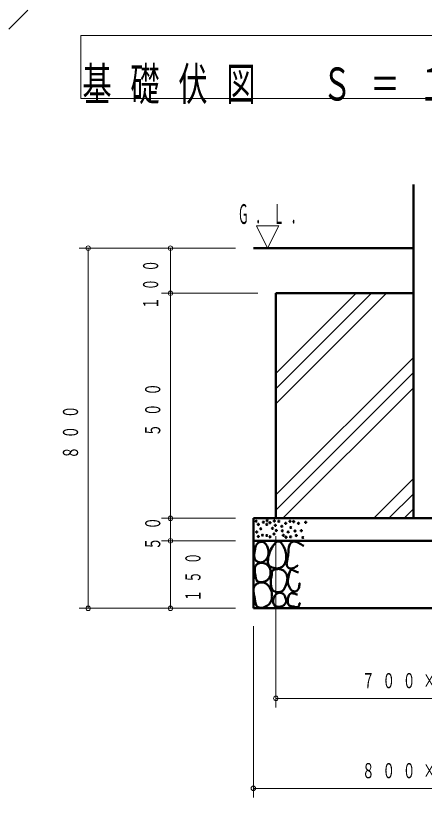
# Model space of a CAD drawing. Units: millimetres on the paper. Extents: x 6 to 426, y -599 to 292.
# Drawn here: x 198.5 to 244, y -545.8 to -458.9 of the extents above; entities that cross this region are included whole.
import ezdxf

# ---------------------------------------------------------------- set-up
doc = ezdxf.new("R2010")
doc.units = ezdxf.units.MM
doc.linetypes.add('USER3', pattern=[8, 3, -1, 1, -1, 1, -1])
doc.layers.add('0_2', color=7, linetype='Continuous', lineweight=13)
doc.styles.add('ＭＳ ゴシック', font='')
doc.styles.get('ＭＳ ゴシック').set_extended_font_data('MS Gothic')

msp = doc.modelspace()

# ---------------------------------------------------------------- linework, layer by layer
at = {"layer": '0_2', "color": 140, "linetype": 'USER3'}
msp.add_line((186.483, -471.749), (202.996, -455.236), dxfattribs=at)
at = {"layer": '0_2', "color": 140, "lineweight": 50}
for p, q in [((242.734, -477.679), (242.734, -514.76)), ((227.461, -489.76), (227.461, -514.76)), ((227.461, -489.76), (242.734, -489.76)), ((224.961, -514.76), (224.961, -524.76)), ((224.961, -514.76), (264.961, -514.76)), ((224.961, -517.26), (264.961, -517.26)), ((224.961, -524.76), (264.961, -524.76))]:
    msp.add_line(p, q, dxfattribs=at)
at = {"layer": '0_2'}
for p, q in [((225.288, -482.26), (226.538, -484.76)), ((227.788, -482.26), (225.288, -482.26)), ((226.538, -484.76), (227.788, -482.26)), ((222.961, -484.76), (205.606, -484.76)), ((206.606, -484.76), (206.606, -485.26)), ((206.606, -485.26), (206.606, -524.255)), ((222.961, -484.76), (214.742, -484.76)), ((215.742, -484.76), (215.742, -485.26)), ((215.742, -485.26), (215.742, -489.26)), ((225.461, -489.76), (214.742, -489.76)), ((225.461, -489.76), (214.742, -489.76)), ((215.742, -489.76), (215.742, -489.26)), ((215.742, -489.76), (215.742, -490.26)), ((227.461, -502.054), (239.755, -489.76)), ((227.461, -500.37), (238.072, -489.76)), ((227.461, -498.686), (236.388, -489.76)), ((215.742, -490.26), (215.742, -514.26)), ((227.461, -512.157), (242.734, -496.884)), ((227.461, -513.841), (242.734, -498.568)), ((228.226, -514.76), (242.734, -500.252)), ((238.329, -514.76), (242.734, -510.355)), ((240.012, -514.76), (242.734, -512.038)), ((215.742, -514.26), (215.742, -513.76)), ((241.696, -514.76), (242.734, -513.722)), ((222.961, -514.76), (214.742, -514.76)), ((222.961, -514.76), (214.742, -514.76)), ((215.742, -514.76), (215.742, -514.26)), ((215.742, -514.76), (215.742, -514.26)), ((215.742, -514.76), (215.742, -517.26)), ((222.961, -517.26), (214.742, -517.26)), ((222.961, -517.26), (214.742, -517.26)), ((215.742, -517.26), (215.742, -517.76)), ((215.742, -517.26), (215.742, -517.76)), ((227.461, -516.76), (227.461, -535.76)), ((215.742, -517.76), (215.742, -524.255)), ((215.742, -517.76), (215.742, -518.26)), ((206.606, -524.755), (206.606, -524.255)), ((215.742, -524.755), (215.742, -524.255)), ((222.961, -524.755), (205.606, -524.755)), ((222.961, -524.755), (214.742, -524.755)), ((224.961, -526.76), (224.961, -545.76)), ((227.461, -534.76), (227.961, -534.76)), ((227.961, -534.76), (261.961, -534.76)), ((224.961, -544.76), (225.461, -544.76)), ((264.461, -544.76), (225.461, -544.76))]:
    msp.add_line(p, q, dxfattribs=at)
at = {"layer": '0_2', "lineweight": 50}
msp.add_line((224.961, -484.76), (242.734, -484.76), dxfattribs=at)
at = {"layer": '0_2'}
msp.add_lwpolyline([(205.799, -468.111), (263.657, -468.111), (263.657, -461.111), (205.799, -461.111)], close=True, dxfattribs=at)
at = {"layer": '0_2', "color": 140, "lineweight": 50}
for points in [[(225.126, -518.349), (225.164, -518.133), (225.212, -517.915), (225.245, -517.812), (225.289, -517.714), (225.344, -517.625), (225.415, -517.547), (225.474, -517.499), (225.54, -517.458), (225.612, -517.425), (225.687, -517.4), (225.764, -517.382), (225.842, -517.374), (225.918, -517.375), (225.992, -517.386), (226.046, -517.402), (226.097, -517.422), (226.146, -517.448), (226.192, -517.479), (226.277, -517.554), (226.353, -517.644), (226.421, -517.746), (226.479, -517.856), (226.528, -517.973), (226.57, -518.092), (226.607, -518.231), (226.633, -518.368), (226.647, -518.505), (226.647, -518.64), (226.634, -518.772), (226.606, -518.902), (226.564, -519.028), (226.506, -519.15), (226.446, -519.248), (226.376, -519.34), (226.297, -519.425), (226.21, -519.5), (226.115, -519.564), (226.015, -519.614), (225.909, -519.648), (225.8, -519.663), (225.707, -519.661), (225.615, -519.646), (225.523, -519.62), (225.436, -519.582), (225.354, -519.534), (225.279, -519.478), (225.213, -519.414), (225.158, -519.343), (225.127, -519.29), (225.103, -519.235), (225.083, -519.177), (225.069, -519.118), (225.053, -518.994), (225.051, -518.865), (225.061, -518.734), (225.08, -518.603)], [(227.404, -520.305), (227.231, -520.272), (227.057, -520.229), (226.974, -520.201), (226.896, -520.168), (226.825, -520.128), (226.762, -520.08), (226.712, -520.028), (226.671, -519.969), (226.638, -519.903), (226.612, -519.832), (226.593, -519.756), (226.581, -519.675), (226.575, -519.505), (226.587, -519.327), (226.615, -519.145), (226.653, -518.967), (226.698, -518.798), (226.76, -518.596), (226.831, -518.407), (226.916, -518.221), (227.019, -518.028), (227.175, -517.776), (227.264, -517.655), (227.357, -517.544), (227.455, -517.449), (227.555, -517.377), (227.605, -517.351), (227.656, -517.333), (227.706, -517.323), (227.757, -517.322), (227.839, -517.342), (227.919, -517.385), (227.998, -517.448), (228.073, -517.527), (228.145, -517.618), (228.213, -517.718), (228.334, -517.932), (228.415, -518.1), (228.481, -518.266), (228.532, -518.429), (228.57, -518.591), (228.594, -518.752), (228.606, -518.915), (228.604, -519.079), (228.591, -519.247), (228.553, -519.477), (228.523, -519.591), (228.486, -519.702), (228.44, -519.808), (228.383, -519.907), (228.316, -519.999), (228.238, -520.08), (228.152, -520.148), (228.057, -520.205), (227.954, -520.251), (227.846, -520.285), (227.735, -520.308), (227.623, -520.32), (227.512, -520.318)], [(225.19, -521.139), (225.138, -520.829), (225.118, -520.667), (225.108, -520.506), (225.111, -520.35), (225.12, -520.275), (225.134, -520.203), (225.154, -520.134), (225.18, -520.069), (225.213, -520.008), (225.254, -519.952), (225.29, -519.913), (225.331, -519.878), (225.422, -519.816), (225.526, -519.767), (225.639, -519.731), (225.758, -519.709), (225.88, -519.701), (226.002, -519.707), (226.121, -519.728), (226.184, -519.746), (226.245, -519.768), (226.361, -519.825), (226.468, -519.898), (226.564, -519.985), (226.648, -520.083), (226.721, -520.192), (226.78, -520.309), (226.826, -520.433), (226.849, -520.521), (226.866, -520.611), (226.875, -520.701), (226.878, -520.793), (226.874, -520.884), (226.863, -520.975), (226.846, -521.065), (226.821, -521.153), (226.79, -521.238), (226.752, -521.32), (226.706, -521.399), (226.655, -521.473), (226.596, -521.543), (226.53, -521.607), (226.457, -521.665), (226.377, -521.716), (226.31, -521.751), (226.24, -521.781), (226.167, -521.807), (226.092, -521.828), (226.015, -521.844), (225.939, -521.854), (225.862, -521.86), (225.787, -521.86), (225.714, -521.855), (225.643, -521.844), (225.576, -521.827), (225.513, -521.804), (225.455, -521.775), (225.403, -521.741), (225.357, -521.699), (225.318, -521.652), (225.288, -521.598), (225.264, -521.539), (225.245, -521.476), (225.231, -521.41)], [(226.987, -521.139), (227.002, -521.075), (227.009, -521.008), (227.012, -520.872), (227.018, -520.74), (227.03, -520.68), (227.051, -520.626), (227.084, -520.577), (227.129, -520.535), (227.183, -520.499), (227.245, -520.47), (227.312, -520.446), (227.384, -520.427), (227.532, -520.401), (227.641, -520.392), (227.746, -520.39), (227.849, -520.397), (227.948, -520.412), (228.043, -520.435), (228.134, -520.468), (228.22, -520.51), (228.302, -520.562), (228.368, -520.613), (228.429, -520.671), (228.486, -520.734), (228.537, -520.802), (228.584, -520.874), (228.625, -520.95), (228.659, -521.027), (228.687, -521.107), (228.72, -521.251), (228.733, -521.398), (228.729, -521.546), (228.709, -521.695), (228.676, -521.845), (228.633, -521.995), (228.527, -522.293), (228.461, -522.452), (228.385, -522.601), (228.341, -522.669), (228.292, -522.732), (228.236, -522.789), (228.174, -522.839), (228.123, -522.87), (228.068, -522.897), (227.949, -522.937), (227.821, -522.96), (227.69, -522.964), (227.559, -522.951), (227.432, -522.92), (227.315, -522.872), (227.261, -522.841), (227.211, -522.807), (227.135, -522.736), (227.072, -522.655), (227.02, -522.565), (226.978, -522.467), (226.945, -522.363), (226.92, -522.256), (226.902, -522.146), (226.891, -522.037), (226.883, -521.92), (226.881, -521.804), (226.885, -521.69), (226.895, -521.577), (226.909, -521.466), (226.93, -521.356), (226.956, -521.247)], [(225.126, -523.705), (225.035, -523.325), (224.996, -523.126), (224.972, -522.928), (224.966, -522.734), (224.972, -522.64), (224.986, -522.55), (225.007, -522.463), (225.037, -522.38), (225.076, -522.302), (225.126, -522.229), (225.214, -522.137), (225.32, -522.057), (225.44, -521.991), (225.571, -521.941), (225.708, -521.906), (225.848, -521.888), (225.987, -521.889), (226.121, -521.909), (226.198, -521.93), (226.272, -521.959), (226.343, -521.994), (226.411, -522.036), (226.536, -522.136), (226.648, -522.256), (226.746, -522.393), (226.83, -522.543), (226.899, -522.704), (226.955, -522.871), (227.004, -523.089), (227.019, -523.2), (227.028, -523.31), (227.03, -523.419), (227.025, -523.528), (227.013, -523.635), (226.993, -523.74), (226.965, -523.842), (226.93, -523.941), (226.886, -524.037), (226.834, -524.128), (226.774, -524.215), (226.704, -524.296), (226.625, -524.372), (226.538, -524.442), (226.397, -524.53), (226.242, -524.603), (226.081, -524.657), (225.919, -524.69), (225.761, -524.7), (225.687, -524.696), (225.616, -524.686), (225.549, -524.668), (225.487, -524.643), (225.432, -524.611), (225.383, -524.571), (225.321, -524.493), (225.274, -524.399), (225.238, -524.293), (225.211, -524.179), (225.17, -523.937)], [(227.468, -524.539), (227.428, -524.523), (227.391, -524.503), (227.356, -524.478), (227.324, -524.449), (227.295, -524.416), (227.268, -524.38), (227.244, -524.341), (227.222, -524.299), (227.187, -524.211), (227.163, -524.117), (227.149, -524.022), (227.147, -523.929), (227.153, -523.863), (227.163, -523.8), (227.179, -523.738), (227.199, -523.678), (227.249, -523.562), (227.308, -523.448), (227.365, -523.347), (227.43, -523.25), (227.467, -523.206), (227.506, -523.164), (227.549, -523.127), (227.596, -523.095), (227.666, -523.061), (227.742, -523.036), (227.821, -523.021), (227.903, -523.016), (227.984, -523.021), (228.063, -523.036), (228.138, -523.06), (228.206, -523.095), (228.256, -523.132), (228.302, -523.174), (228.342, -523.222), (228.378, -523.275), (228.411, -523.331), (228.441, -523.389), (228.495, -523.512), (228.543, -523.641), (228.564, -523.706), (228.58, -523.77), (228.592, -523.835), (228.599, -523.899), (228.599, -523.962), (228.591, -524.025), (228.576, -524.086), (228.554, -524.145), (228.525, -524.202), (228.49, -524.257), (228.449, -524.309), (228.404, -524.358), (228.355, -524.402), (228.302, -524.442), (228.256, -524.472), (228.208, -524.497), (228.159, -524.52), (228.108, -524.539), (228.056, -524.555), (228.003, -524.567), (227.895, -524.584), (227.786, -524.588), (227.677, -524.582), (227.571, -524.565)]]:
    msp.add_lwpolyline(points, close=True, dxfattribs=at)
for points in [[(230.548, -517.835), (230.453, -517.771), (230.227, -517.625), (230.099, -517.55), (229.97, -517.483), (229.81, -517.415), (229.665, -517.372), (229.533, -517.353), (229.415, -517.355), (229.31, -517.378), (229.218, -517.418), (229.139, -517.475), (229.072, -517.547), (229.014, -517.637), (228.968, -517.739), (228.932, -517.85), (228.905, -517.97), (228.869, -518.222), (228.848, -518.477), (228.812, -518.867), (228.786, -519.056), (228.751, -519.247), (228.708, -519.441), (228.67, -519.636), (228.659, -519.733), (228.657, -519.829), (228.665, -519.924), (228.687, -520.016), (228.716, -520.09), (228.756, -520.159), (228.807, -520.221), (228.868, -520.274), (228.942, -520.315), (229.027, -520.34), (229.124, -520.349), (229.233, -520.337), (229.358, -520.302), (229.488, -520.25), (229.611, -520.189), (229.72, -520.127), (229.804, -520.071), (229.853, -520.028), (229.862, -520.015), (229.858, -520.007), (229.81, -520.016)], [(229.97, -520.754), (229.915, -520.75), (229.859, -520.739), (229.743, -520.701), (229.513, -520.593), (229.404, -520.54), (229.303, -520.5), (229.257, -520.488), (229.213, -520.483), (229.173, -520.486), (229.136, -520.497), (229.091, -520.53), (229.054, -520.581), (229.022, -520.646), (228.995, -520.721), (228.951, -520.894), (228.912, -521.075), (228.822, -521.445), (228.792, -521.614), (228.784, -521.697), (228.783, -521.78), (228.789, -521.859), (228.801, -521.939), (228.842, -522.1), (228.902, -522.262), (228.976, -522.422), (229.045, -522.548), (229.125, -522.665), (229.17, -522.717), (229.218, -522.764), (229.271, -522.805), (229.329, -522.839), (229.415, -522.872), (229.508, -522.887), (229.603, -522.884), (229.697, -522.86), (229.744, -522.84), (229.788, -522.814), (229.831, -522.781), (229.871, -522.742), (229.909, -522.697), (229.944, -522.644), (229.975, -522.585), (230.003, -522.518), (230.034, -522.413), (230.057, -522.302), (230.086, -522.097), (230.097, -521.974), (230.099, -522.005)], [(229.874, -523.224), (229.78, -523.206), (229.683, -523.181), (229.488, -523.123), (229.393, -523.099), (229.302, -523.083), (229.216, -523.081), (229.175, -523.086), (229.136, -523.095), (229.099, -523.11), (229.064, -523.131), (229.031, -523.156), (229, -523.186), (228.971, -523.219), (228.944, -523.257), (228.896, -523.342), (228.856, -523.439), (228.824, -523.544), (228.8, -523.655), (228.783, -523.769), (228.775, -523.873), (228.773, -523.975), (228.779, -524.074), (228.793, -524.167), (228.816, -524.252), (228.849, -524.328), (228.868, -524.361), (228.891, -524.392), (228.916, -524.419), (228.944, -524.442), (228.992, -524.471), (229.046, -524.492), (229.105, -524.508), (229.169, -524.52), (229.308, -524.542), (229.457, -524.571), (229.617, -524.615), (229.695, -524.634), (229.77, -524.645), (229.805, -524.646), (229.839, -524.643), (229.872, -524.635), (229.903, -524.622), (229.931, -524.603), (229.957, -524.578), (229.981, -524.546), (230.003, -524.506), (230.024, -524.452), (230.042, -524.392), (230.072, -524.277), (230.086, -524.232), (230.1, -524.204), (230.107, -524.198), (230.114, -524.198), (230.122, -524.204), (230.131, -524.218)]]:
    msp.add_lwpolyline(points, dxfattribs=at)
at = {"layer": '0_2'}
for centre in [(206.606, -484.76), (215.742, -484.76), (215.742, -489.76), (215.742, -489.76), (215.742, -514.76), (215.742, -514.76), (215.742, -517.26), (215.742, -517.26), (206.606, -524.755), (215.742, -524.755), (227.461, -534.76), (224.961, -544.76)]:
    msp.add_circle(centre, 0.25, dxfattribs=at)
at = {"layer": '0_2', "color": 140, "lineweight": 50}
for centre in [(226.494, -515.019), (225.277, -515.082), (225.508, -515.438), (226.074, -515.187), (226.452, -515.438), (226.808, -515.25), (227.081, -515.879), (227.291, -515.061), (227.395, -515.543), (227.794, -515.103), (228.129, -515.648), (228.549, -515.313), (229.031, -515.103), (229.115, -515.774), (229.43, -515.124), (229.975, -515.313), (230.772, -515.208), (225.319, -516.277), (225.781, -515.921), (225.969, -516.633), (226.452, -516.675), (227.249, -516.508), (227.5, -516.109), (228.171, -516.151), (228.297, -516.654), (228.821, -516.277), (229.576, -516.172), (229.723, -516.675), (230.289, -516.13), (225.508, -516.78), (226.808, -516.822), (228.591, -516.864), (229.094, -516.822), (230.457, -516.885)]:
    msp.add_circle(centre, 0.0663, dxfattribs=at)

# ---------------------------------------------------------------- texts
at = {"layer": '0_2', "style": 'ＭＳ ゴシック'}
for s, insert, char_height, attachment_point in [('\\T1.64;\\W0.65;基礎伏図\u3000Ｓ＝１／５０', (205.966, -468.778), 3.666, 7), ('\\T1.64;\\W0.4;Ｇ．Ｌ．', (223.237, -482.098), 2.199, 7), ('\\T1.64;\\W0.6;７００×７００', (244.961, -532.81), 1.686, 5), ('\\T1.64;\\W0.6;８００×８００', (244.961, -542.81), 1.686, 5)]:
    msp.add_mtext(s, dxfattribs=dict(at, insert=insert, char_height=char_height, attachment_point=attachment_point))
at = {"layer": '0_2', "char_height": 1.686, "attachment_point": 5, "rotation": 90, "style": 'ＭＳ ゴシック'}
for s, insert in [('\\T1.64;\\W0.55;１００', (213.56, -488.388)), ('\\T1.64;\\W0.6;５００', (213.792, -502.26)), ('\\T1.64;\\W0.6;８００', (204.656, -504.758)), ('\\T1.64;\\W0.6;５０', (213.792, -516.01)), ('\\T1.64;\\W0.55;１５０', (218.258, -520.882))]:
    msp.add_mtext(s, dxfattribs=dict(at, insert=insert))

doc.saveas('drawing.dxf')
